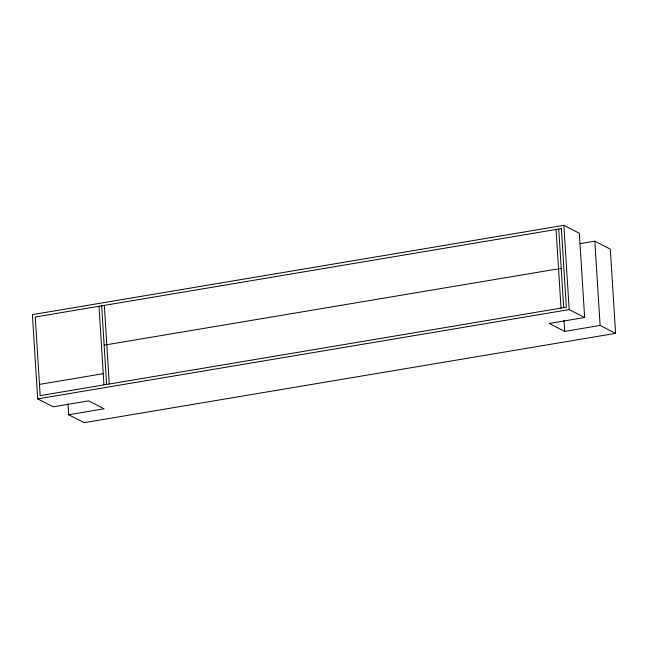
<?xml version="1.0" encoding="UTF-8"?>
<svg xmlns="http://www.w3.org/2000/svg" width="648" height="648" viewBox="0 0 648 648"><rect width="100%" height="100%" fill="white"/><g stroke="black" fill="none" stroke-linecap="round" stroke-linejoin="round"><path stroke-width="0.97" d="M580.057 243.664L594.824 241.186L610.303 249.116L615.6 333.364L600.121 325.434L564.692 331.387L549.212 323.457L584.65 317.504L579.344 233.256L563.865 225.326L32.4 314.636L37.697 398.885L53.177 406.814L88.606 400.861L104.085 408.791L68.656 414.744L67.959 403.712M104.142 345.149L561.2 268.345M39.471 384.394L103.251 373.677M37.697 398.885L569.171 309.574L584.65 317.504M615.6 333.364L84.135 422.674L68.656 414.744M594.824 241.186L600.121 325.434M563.865 225.326L569.171 309.574M558.73 229.028L563.679 307.662M563.995 320.355L564.692 331.387M556.073 229.473L561.022 308.108M104.328 305.386L109.269 384.021M101.671 305.832L106.612 384.466M99.006 306.277L103.955 384.912M561.387 228.582L35.235 316.994L40.184 395.628L566.336 307.209L561.387 228.582"/></g></svg>
